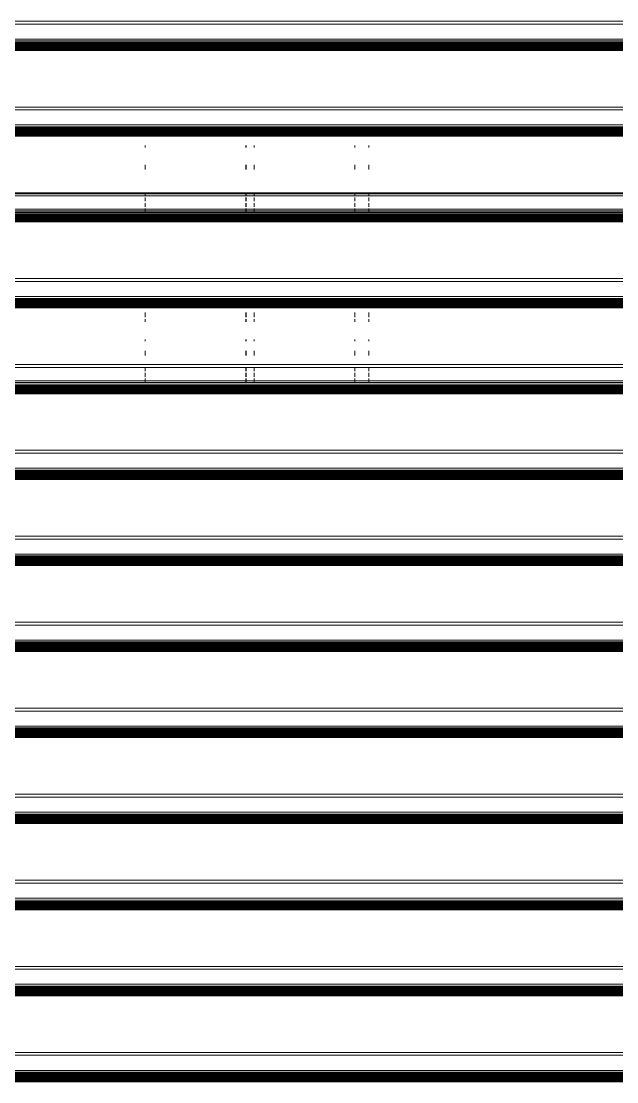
# Model space of a CAD drawing. Header units: inches. Extents: x 5914 to 162157, y -20538 to 282354.
# Drawn here: x 154266.06 to 154279.65, y -15976.12 to -15951.91 of the extents above; entities that cross this region are included whole.
import ezdxf

# ---------------------------------------------------------------- set-up
doc = ezdxf.new("R2010")
doc.units = ezdxf.units.IN
doc.header["$MEASUREMENT"] = 0
doc.layers.add('DOOR-WIN RA', color=3, linetype='Continuous', lineweight=20)
doc.layers.add('HATCH RA', color=8, linetype='Continuous', lineweight=5)

# ---------------------------------------------------------------- blocks, each defined once
blk = doc.blocks.new('TDG')
at = {"layer": 'DOOR-WIN RA'}
for p, q in [((158968.476, -16017.615), (158902.078, -16017.615)), ((158968.472, -16017.681), (158902.078, -16017.681)), ((158968.483, -16018.024), (158902.078, -16018.024)), ((158902.078, -16018.066), (158968.483, -16018.066)), ((158968.481, -16018.091), (158902.078, -16018.091)), ((158968.481, -16018.094), (158902.078, -16018.094)), ((158968.48, -16018.11), (158902.078, -16018.11)), ((158968.48, -16018.127), (158902.078, -16018.127)), ((158968.479, -16018.145), (158902.078, -16018.145)), ((158968.479, -16018.165), (158902.078, -16018.165)), ((158968.479, -16018.184), (158902.078, -16018.184)), ((158968.478, -16018.204), (158902.078, -16018.204)), ((158968.479, -16018.224), (158902.078, -16018.224)), ((158968.479, -16018.244), (158902.078, -16018.244)), ((158968.479, -16018.263), (158902.078, -16018.263)), ((158968.48, -16018.281), (158902.078, -16018.281)), ((158968.476, -16019.574), (158902.078, -16019.574)), ((158968.472, -16019.64), (158902.078, -16019.64)), ((158968.483, -16019.983), (158902.078, -16019.983)), ((158922.225, -16020.025), (158947.338, -16020.025)), ((158947.338, -16020.05), (158922.225, -16020.05)), ((158947.338, -16020.052), (158922.225, -16020.052)), ((158947.338, -16020.068), (158922.225, -16020.068)), ((158947.338, -16020.086), (158922.225, -16020.086)), ((158947.338, -16020.103), (158922.225, -16020.104)), ((158947.338, -16020.106), (158922.225, -16020.106)), ((158947.338, -16020.123), (158922.225, -16020.123)), ((158947.338, -16020.05), (158947.338, -16020.025)), ((158947.338, -16020.025), (158949.638, -16020.025)), ((158947.338, -16020.052), (158947.338, -16020.05)), ((158949.638, -16020.05), (158947.338, -16020.05)), ((158947.338, -16020.068), (158947.338, -16020.052)), ((158949.638, -16020.052), (158947.338, -16020.052)), ((158947.338, -16020.086), (158947.338, -16020.068)), ((158949.638, -16020.068), (158947.338, -16020.068)), ((158947.338, -16020.103), (158947.338, -16020.086)), ((158949.638, -16020.086), (158947.338, -16020.086)), ((158949.638, -16020.104), (158947.338, -16020.103)), ((158947.338, -16020.103), (158947.338, -16020.106)), ((158947.338, -16020.123), (158947.338, -16020.106)), ((158949.638, -16020.106), (158947.338, -16020.106)), ((158949.638, -16020.123), (158947.338, -16020.123)), ((158949.638, -16020.025), (158949.638, -16020.05)), ((158949.638, -16020.025), (158949.647, -16020.025)), ((158949.638, -16020.05), (158949.638, -16020.052)), ((158949.647, -16020.05), (158949.638, -16020.05)), ((158949.638, -16020.052), (158949.638, -16020.068)), ((158949.647, -16020.052), (158949.638, -16020.052)), ((158949.638, -16020.068), (158949.638, -16020.086)), ((158949.647, -16020.068), (158949.638, -16020.068)), ((158949.647, -16020.086), (158949.638, -16020.086)), ((158949.638, -16020.104), (158949.638, -16020.086)), ((158949.638, -16020.104), (158949.638, -16020.106)), ((158949.647, -16020.104), (158949.638, -16020.104)), ((158949.638, -16020.106), (158949.638, -16020.123)), ((158949.647, -16020.106), (158949.638, -16020.106)), ((158949.647, -16020.123), (158949.638, -16020.123)), ((158949.647, -16020.025), (158949.647, -16020.05)), ((158949.647, -16020.025), (158949.825, -16020.025)), ((158949.647, -16020.05), (158949.647, -16020.052)), ((158949.825, -16020.05), (158949.647, -16020.05)), ((158949.647, -16020.052), (158949.647, -16020.068)), ((158949.825, -16020.052), (158949.647, -16020.052)), ((158949.647, -16020.068), (158949.647, -16020.086)), ((158949.825, -16020.068), (158949.647, -16020.068)), ((158949.825, -16020.086), (158949.647, -16020.086)), ((158949.647, -16020.104), (158949.647, -16020.086)), ((158949.647, -16020.104), (158949.647, -16020.106)), ((158949.825, -16020.104), (158949.647, -16020.104)), ((158949.647, -16020.106), (158949.647, -16020.123)), ((158949.825, -16020.106), (158949.647, -16020.106)), ((158949.825, -16020.123), (158949.647, -16020.123)), ((158949.825, -16020.05), (158949.825, -16020.025)), ((158949.825, -16020.025), (158952.125, -16020.025)), ((158949.825, -16020.052), (158949.825, -16020.05)), ((158952.125, -16020.05), (158949.825, -16020.05)), ((158949.825, -16020.068), (158949.825, -16020.052)), ((158952.125, -16020.052), (158949.825, -16020.052)), ((158949.825, -16020.086), (158949.825, -16020.068)), ((158952.125, -16020.068), (158949.825, -16020.068)), ((158952.125, -16020.086), (158949.825, -16020.086)), ((158949.825, -16020.104), (158949.825, -16020.086)), ((158949.825, -16020.106), (158949.825, -16020.104)), ((158952.125, -16020.104), (158949.825, -16020.104)), ((158949.825, -16020.123), (158949.825, -16020.106)), ((158952.125, -16020.106), (158949.825, -16020.106)), ((158952.125, -16020.123), (158949.825, -16020.123)), ((158952.125, -16020.025), (158952.443, -16020.025)), ((158952.125, -16020.025), (158952.125, -16020.05)), ((158952.125, -16020.05), (158952.125, -16020.052)), ((158952.443, -16020.05), (158952.125, -16020.05)), ((158952.125, -16020.052), (158952.125, -16020.068)), ((158952.443, -16020.052), (158952.125, -16020.052)), ((158952.125, -16020.068), (158952.125, -16020.086)), ((158952.443, -16020.068), (158952.125, -16020.068)), ((158952.443, -16020.086), (158952.125, -16020.086)), ((158952.125, -16020.104), (158952.125, -16020.086)), ((158952.125, -16020.104), (158952.125, -16020.106)), ((158952.443, -16020.104), (158952.125, -16020.104)), ((158952.125, -16020.106), (158952.125, -16020.123)), ((158952.443, -16020.106), (158952.125, -16020.106)), ((158952.443, -16020.123), (158952.125, -16020.123)), ((158952.443, -16020.025), (158968.15, -16020.025)), ((158952.443, -16020.05), (158952.443, -16020.025)), ((158952.443, -16020.052), (158952.443, -16020.05)), ((158968.15, -16020.05), (158952.443, -16020.05)), ((158952.443, -16020.068), (158952.443, -16020.052)), ((158968.15, -16020.052), (158952.443, -16020.052)), ((158952.443, -16020.086), (158952.443, -16020.068)), ((158968.15, -16020.068), (158952.443, -16020.068)), ((158968.15, -16020.086), (158952.443, -16020.086)), ((158952.443, -16020.104), (158952.443, -16020.086)), ((158952.443, -16020.106), (158952.443, -16020.104)), ((158968.15, -16020.104), (158952.443, -16020.104)), ((158952.443, -16020.123), (158952.443, -16020.106)), ((158968.15, -16020.106), (158952.443, -16020.106)), ((158968.15, -16020.123), (158952.443, -16020.123)), ((158947.338, -16020.143), (158922.225, -16020.143)), ((158947.338, -16020.163), (158922.225, -16020.164)), ((158947.338, -16020.183), (158922.225, -16020.183)), ((158947.338, -16020.193), (158922.225, -16020.193)), ((158947.338, -16020.202), (158922.225, -16020.202)), ((158947.338, -16020.221), (158922.225, -16020.221)), ((158947.338, -16020.24), (158922.225, -16020.24)), ((158947.338, -16020.163), (158947.338, -16020.143)), ((158949.638, -16020.143), (158947.338, -16020.143)), ((158947.338, -16020.183), (158947.338, -16020.163)), ((158949.638, -16020.163), (158947.338, -16020.163)), ((158947.338, -16020.193), (158947.338, -16020.183)), ((158949.638, -16020.183), (158947.338, -16020.183)), ((158947.338, -16020.202), (158947.338, -16020.193)), ((158949.638, -16020.193), (158947.338, -16020.193)), ((158947.338, -16020.221), (158947.338, -16020.202)), ((158949.638, -16020.202), (158947.338, -16020.202)), ((158947.338, -16020.24), (158947.338, -16020.221)), ((158949.638, -16020.221), (158947.338, -16020.221)), ((158949.638, -16020.24), (158947.338, -16020.24)), ((158949.638, -16020.143), (158949.638, -16020.163)), ((158949.647, -16020.143), (158949.638, -16020.143)), ((158949.638, -16020.163), (158949.638, -16020.183)), ((158949.647, -16020.163), (158949.638, -16020.163)), ((158949.638, -16020.183), (158949.638, -16020.193)), ((158949.647, -16020.183), (158949.638, -16020.183)), ((158949.638, -16020.193), (158949.638, -16020.202)), ((158949.647, -16020.193), (158949.638, -16020.193)), ((158949.638, -16020.202), (158949.638, -16020.221)), ((158949.647, -16020.202), (158949.638, -16020.202)), ((158949.638, -16020.221), (158949.638, -16020.24)), ((158949.647, -16020.221), (158949.638, -16020.221)), ((158949.647, -16020.24), (158949.638, -16020.24)), ((158949.647, -16020.143), (158949.647, -16020.163)), ((158949.825, -16020.143), (158949.647, -16020.143)), ((158949.647, -16020.163), (158949.647, -16020.183)), ((158949.825, -16020.163), (158949.647, -16020.163)), ((158949.647, -16020.183), (158949.647, -16020.193)), ((158949.825, -16020.183), (158949.647, -16020.183)), ((158949.647, -16020.193), (158949.647, -16020.202)), ((158949.825, -16020.193), (158949.647, -16020.193)), ((158949.647, -16020.202), (158949.647, -16020.221)), ((158949.825, -16020.202), (158949.647, -16020.202)), ((158949.647, -16020.221), (158949.647, -16020.24)), ((158949.825, -16020.221), (158949.647, -16020.221)), ((158949.825, -16020.24), (158949.647, -16020.24)), ((158949.825, -16020.163), (158949.825, -16020.143)), ((158952.125, -16020.143), (158949.825, -16020.143)), ((158949.825, -16020.183), (158949.825, -16020.163)), ((158952.125, -16020.163), (158949.825, -16020.163)), ((158949.825, -16020.193), (158949.825, -16020.183)), ((158952.125, -16020.183), (158949.825, -16020.183)), ((158949.825, -16020.202), (158949.825, -16020.193)), ((158952.125, -16020.193), (158949.825, -16020.193)), ((158949.825, -16020.221), (158949.825, -16020.202)), ((158952.125, -16020.202), (158949.825, -16020.202)), ((158949.825, -16020.24), (158949.825, -16020.221)), ((158952.125, -16020.221), (158949.825, -16020.221)), ((158952.125, -16020.24), (158949.825, -16020.24)), ((158952.125, -16020.143), (158952.125, -16020.163)), ((158952.443, -16020.143), (158952.125, -16020.143)), ((158952.125, -16020.163), (158952.125, -16020.183)), ((158952.443, -16020.163), (158952.125, -16020.163)), ((158952.125, -16020.183), (158952.125, -16020.193)), ((158952.443, -16020.183), (158952.125, -16020.183)), ((158952.125, -16020.193), (158952.125, -16020.202)), ((158952.443, -16020.193), (158952.125, -16020.193)), ((158952.125, -16020.202), (158952.125, -16020.221)), ((158952.443, -16020.202), (158952.125, -16020.202)), ((158952.125, -16020.221), (158952.125, -16020.24)), ((158952.443, -16020.221), (158952.125, -16020.221)), ((158952.443, -16020.24), (158952.125, -16020.24)), ((158952.443, -16020.163), (158952.443, -16020.143)), ((158968.15, -16020.143), (158952.443, -16020.143)), ((158952.443, -16020.183), (158952.443, -16020.163)), ((158968.15, -16020.163), (158952.443, -16020.163)), ((158952.443, -16020.193), (158952.443, -16020.183)), ((158968.15, -16020.183), (158952.443, -16020.183)), ((158952.443, -16020.202), (158952.443, -16020.193)), ((158968.15, -16020.193), (158952.443, -16020.193)), ((158952.443, -16020.221), (158952.443, -16020.202)), ((158968.15, -16020.202), (158952.443, -16020.202)), ((158952.443, -16020.24), (158952.443, -16020.221)), ((158968.15, -16020.221), (158952.443, -16020.221)), ((158968.15, -16020.24), (158952.443, -16020.24)), ((158947.338, -16020.499), (158947.338, -16020.453)), ((158949.638, -16020.453), (158949.638, -16020.499)), ((158949.647, -16020.453), (158949.647, -16020.499)), ((158949.825, -16020.499), (158949.825, -16020.453)), ((158952.125, -16020.453), (158952.125, -16020.499)), ((158952.443, -16020.499), (158952.443, -16020.453)), ((158947.338, -16021.002), (158947.338, -16020.891)), ((158949.638, -16020.891), (158949.638, -16021.002)), ((158949.647, -16020.891), (158949.647, -16021.002)), ((158949.825, -16021.002), (158949.825, -16020.891)), ((158952.125, -16020.891), (158952.125, -16021.002)), ((158952.443, -16021.002), (158952.443, -16020.891)), ((158947.338, -16021.533), (158922.225, -16021.533)), ((158947.338, -16021.554), (158922.225, -16021.554)), ((158947.338, -16021.554), (158947.338, -16021.533)), ((158949.638, -16021.533), (158947.338, -16021.533)), ((158947.338, -16021.598), (158947.338, -16021.554)), ((158949.638, -16021.554), (158947.338, -16021.554)), ((158949.638, -16021.533), (158949.638, -16021.554)), ((158949.647, -16021.533), (158949.638, -16021.533)), ((158949.638, -16021.554), (158949.638, -16021.598)), ((158949.647, -16021.554), (158949.638, -16021.554)), ((158949.647, -16021.533), (158949.647, -16021.554)), ((158949.825, -16021.533), (158949.647, -16021.533)), ((158949.647, -16021.554), (158949.647, -16021.598)), ((158949.825, -16021.554), (158949.647, -16021.554)), ((158949.825, -16021.554), (158949.825, -16021.533)), ((158952.125, -16021.533), (158949.825, -16021.533)), ((158949.825, -16021.598), (158949.825, -16021.554)), ((158952.125, -16021.554), (158949.825, -16021.554)), ((158952.125, -16021.533), (158952.125, -16021.554)), ((158952.443, -16021.533), (158952.125, -16021.533)), ((158952.125, -16021.554), (158952.125, -16021.598)), ((158952.443, -16021.554), (158952.125, -16021.554)), ((158952.443, -16021.554), (158952.443, -16021.533)), ((158968.15, -16021.533), (158952.443, -16021.533)), ((158952.443, -16021.598), (158952.443, -16021.554)), ((158968.15, -16021.554), (158952.443, -16021.554)), ((158947.338, -16021.598), (158922.225, -16021.598)), ((158949.638, -16021.598), (158947.338, -16021.598)), ((158947.338, -16021.726), (158947.338, -16021.638)), ((158947.338, -16021.853), (158947.338, -16021.771)), ((158949.647, -16021.598), (158949.638, -16021.598)), ((158949.638, -16021.638), (158949.638, -16021.726)), ((158949.638, -16021.771), (158949.638, -16021.853)), ((158949.825, -16021.598), (158949.647, -16021.598)), ((158949.647, -16021.638), (158949.647, -16021.726)), ((158949.647, -16021.771), (158949.647, -16021.853)), ((158952.125, -16021.598), (158949.825, -16021.598)), ((158949.825, -16021.726), (158949.825, -16021.638)), ((158949.825, -16021.853), (158949.825, -16021.771)), ((158952.443, -16021.598), (158952.125, -16021.598)), ((158952.125, -16021.638), (158952.125, -16021.726)), ((158952.125, -16021.771), (158952.125, -16021.853)), ((158968.15, -16021.598), (158952.443, -16021.598)), ((158952.443, -16021.726), (158952.443, -16021.638)), ((158952.443, -16021.853), (158952.443, -16021.771)), ((158968.481, -16022.008), (158902.078, -16022.008)), ((158968.481, -16022.011), (158902.078, -16022.011)), ((158968.48, -16022.027), (158902.078, -16022.027)), ((158968.48, -16022.044), (158902.078, -16022.044)), ((158968.479, -16022.063), (158902.078, -16022.063)), ((158947.338, -16021.905), (158922.225, -16021.905)), ((158947.338, -16021.942), (158922.225, -16021.942)), ((158947.338, -16021.948), (158922.225, -16021.948)), ((158922.225, -16021.983), (158947.338, -16021.983)), ((158947.338, -16021.905), (158947.338, -16021.887)), ((158947.338, -16021.942), (158947.338, -16021.905)), ((158949.638, -16021.905), (158947.338, -16021.905)), ((158947.338, -16021.948), (158947.338, -16021.942)), ((158949.638, -16021.942), (158947.338, -16021.942)), ((158947.338, -16021.983), (158947.338, -16021.948)), ((158949.638, -16021.948), (158947.338, -16021.948)), ((158947.338, -16021.983), (158949.638, -16021.983)), ((158949.638, -16021.887), (158949.638, -16021.905)), ((158949.638, -16021.905), (158949.638, -16021.942)), ((158949.647, -16021.905), (158949.638, -16021.905)), ((158949.638, -16021.942), (158949.638, -16021.948)), ((158949.647, -16021.942), (158949.638, -16021.942)), ((158949.638, -16021.948), (158949.638, -16021.983)), ((158949.647, -16021.948), (158949.638, -16021.948)), ((158949.638, -16021.983), (158949.647, -16021.983)), ((158949.647, -16021.887), (158949.647, -16021.905)), ((158949.647, -16021.905), (158949.647, -16021.942)), ((158949.825, -16021.905), (158949.647, -16021.905)), ((158949.647, -16021.942), (158949.647, -16021.948)), ((158949.825, -16021.942), (158949.647, -16021.942)), ((158949.647, -16021.948), (158949.647, -16021.983)), ((158949.825, -16021.948), (158949.647, -16021.948)), ((158949.647, -16021.983), (158949.825, -16021.983)), ((158949.825, -16021.905), (158949.825, -16021.887)), ((158949.825, -16021.942), (158949.825, -16021.905)), ((158952.125, -16021.905), (158949.825, -16021.905)), ((158949.825, -16021.948), (158949.825, -16021.942)), ((158952.125, -16021.942), (158949.825, -16021.942)), ((158949.825, -16021.983), (158949.825, -16021.948)), ((158952.125, -16021.948), (158949.825, -16021.948)), ((158949.825, -16021.983), (158952.125, -16021.983)), ((158952.125, -16021.887), (158952.125, -16021.905)), ((158952.125, -16021.905), (158952.125, -16021.942)), ((158952.443, -16021.905), (158952.125, -16021.905)), ((158952.125, -16021.942), (158952.125, -16021.948)), ((158952.443, -16021.942), (158952.125, -16021.942)), ((158952.125, -16021.948), (158952.125, -16021.983)), ((158952.443, -16021.948), (158952.125, -16021.948)), ((158952.125, -16021.983), (158952.443, -16021.983)), ((158952.443, -16021.905), (158952.443, -16021.887)), ((158952.443, -16021.942), (158952.443, -16021.905)), ((158968.15, -16021.905), (158952.443, -16021.905)), ((158952.443, -16021.948), (158952.443, -16021.942)), ((158968.15, -16021.942), (158952.443, -16021.942)), ((158952.443, -16021.983), (158952.443, -16021.948)), ((158968.15, -16021.948), (158952.443, -16021.948)), ((158952.443, -16021.983), (158968.15, -16021.983)), ((158968.479, -16022.082), (158902.078, -16022.082)), ((158968.479, -16022.102), (158902.078, -16022.102)), ((158968.478, -16022.122), (158902.078, -16022.122)), ((158968.479, -16022.141), (158902.078, -16022.141)), ((158968.479, -16022.161), (158902.078, -16022.161)), ((158968.479, -16022.18), (158902.078, -16022.18)), ((158968.48, -16022.198), (158902.078, -16022.198)), ((158968.476, -16023.491), (158902.078, -16023.491)), ((158968.472, -16023.557), (158902.078, -16023.557)), ((158968.483, -16023.9), (158902.078, -16023.9)), ((158922.225, -16023.942), (158947.338, -16023.942)), ((158947.338, -16023.967), (158922.225, -16023.967)), ((158947.338, -16023.97), (158922.225, -16023.97)), ((158947.338, -16023.986), (158922.225, -16023.986)), ((158947.338, -16024.003), (158922.225, -16024.003)), ((158947.338, -16023.967), (158947.338, -16023.942)), ((158947.338, -16023.942), (158949.638, -16023.942)), ((158947.338, -16023.97), (158947.338, -16023.967)), ((158949.638, -16023.967), (158947.338, -16023.967)), ((158947.338, -16023.986), (158947.338, -16023.97)), ((158949.638, -16023.97), (158947.338, -16023.97)), ((158949.638, -16023.986), (158947.338, -16023.986)), ((158949.638, -16024.003), (158947.338, -16024.003)), ((158947.338, -16024.022), (158947.338, -16024.003)), ((158949.638, -16023.942), (158949.638, -16023.967)), ((158949.638, -16023.942), (158949.647, -16023.942)), ((158949.638, -16023.967), (158949.638, -16023.97)), ((158949.647, -16023.967), (158949.638, -16023.967)), ((158949.638, -16023.97), (158949.638, -16023.986)), ((158949.647, -16023.97), (158949.638, -16023.97)), ((158949.647, -16023.986), (158949.638, -16023.986)), ((158949.647, -16024.003), (158949.638, -16024.003)), ((158949.638, -16024.003), (158949.638, -16024.022)), ((158949.647, -16023.942), (158949.647, -16023.967)), ((158949.647, -16023.942), (158949.825, -16023.942)), ((158949.647, -16023.967), (158949.647, -16023.97)), ((158949.825, -16023.967), (158949.647, -16023.967)), ((158949.647, -16023.97), (158949.647, -16023.986)), ((158949.825, -16023.97), (158949.647, -16023.97)), ((158949.825, -16023.986), (158949.647, -16023.986)), ((158949.647, -16024.003), (158949.647, -16024.02)), ((158949.825, -16024.003), (158949.647, -16024.003)), ((158949.825, -16023.967), (158949.825, -16023.942)), ((158949.825, -16023.942), (158952.125, -16023.942)), ((158949.825, -16023.97), (158949.825, -16023.967)), ((158952.125, -16023.967), (158949.825, -16023.967)), ((158949.825, -16023.986), (158949.825, -16023.97)), ((158952.125, -16023.97), (158949.825, -16023.97)), ((158952.125, -16023.986), (158949.825, -16023.986)), ((158952.125, -16024.003), (158949.825, -16024.003)), ((158949.825, -16024.022), (158949.825, -16024.003)), ((158952.125, -16023.942), (158952.125, -16023.967)), ((158952.125, -16023.942), (158952.443, -16023.942)), ((158952.125, -16023.967), (158952.125, -16023.97)), ((158952.443, -16023.967), (158952.125, -16023.967)), ((158952.125, -16023.97), (158952.125, -16023.986)), ((158952.443, -16023.97), (158952.125, -16023.97)), ((158952.443, -16023.986), (158952.125, -16023.986)), ((158952.443, -16024.003), (158952.125, -16024.003)), ((158952.125, -16024.003), (158952.125, -16024.022)), ((158952.443, -16023.967), (158952.443, -16023.942)), ((158952.443, -16023.942), (158968.15, -16023.942)), ((158952.443, -16023.97), (158952.443, -16023.967)), ((158968.15, -16023.967), (158952.443, -16023.967)), ((158952.443, -16023.986), (158952.443, -16023.97)), ((158968.15, -16023.97), (158952.443, -16023.97)), ((158968.15, -16023.986), (158952.443, -16023.986)), ((158968.15, -16024.003), (158952.443, -16024.003)), ((158952.443, -16024.022), (158952.443, -16024.003)), ((158947.338, -16024.022), (158922.225, -16024.022)), ((158947.338, -16024.023), (158922.225, -16024.023)), ((158947.338, -16024.041), (158922.225, -16024.041)), ((158947.338, -16024.052), (158922.225, -16024.052)), ((158947.338, -16024.06), (158922.225, -16024.06)), ((158947.338, -16024.081), (158922.225, -16024.081)), ((158947.338, -16024.1), (158922.225, -16024.1)), ((158947.338, -16024.11), (158922.225, -16024.11)), ((158947.338, -16024.12), (158922.225, -16024.12)), ((158947.338, -16024.139), (158922.225, -16024.139)), ((158947.338, -16024.157), (158922.225, -16024.157)), ((158947.338, -16024.023), (158947.338, -16024.022)), ((158949.638, -16024.022), (158947.338, -16024.022)), ((158947.338, -16024.041), (158947.338, -16024.023)), ((158949.638, -16024.023), (158947.338, -16024.023)), ((158947.338, -16024.052), (158947.338, -16024.041)), ((158949.638, -16024.041), (158947.338, -16024.041)), ((158947.338, -16024.06), (158947.338, -16024.052)), ((158949.638, -16024.052), (158947.338, -16024.052)), ((158947.338, -16024.081), (158947.338, -16024.06)), ((158949.638, -16024.06), (158947.338, -16024.06)), ((158947.338, -16024.1), (158947.338, -16024.081)), ((158949.638, -16024.081), (158947.338, -16024.081)), ((158947.338, -16024.11), (158947.338, -16024.1)), ((158949.638, -16024.1), (158947.338, -16024.1)), ((158947.338, -16024.12), (158947.338, -16024.11)), ((158949.638, -16024.11), (158947.338, -16024.11)), ((158949.638, -16024.12), (158947.338, -16024.12)), ((158947.338, -16024.157), (158947.338, -16024.139)), ((158949.638, -16024.139), (158947.338, -16024.139)), ((158949.638, -16024.157), (158947.338, -16024.157)), ((158949.647, -16024.02), (158949.638, -16024.022)), ((158949.638, -16024.022), (158949.638, -16024.023)), ((158949.638, -16024.023), (158949.638, -16024.041)), ((158949.647, -16024.023), (158949.638, -16024.023)), ((158949.638, -16024.041), (158949.638, -16024.052)), ((158949.647, -16024.041), (158949.638, -16024.041)), ((158949.638, -16024.052), (158949.638, -16024.06)), ((158949.647, -16024.052), (158949.638, -16024.052)), ((158949.638, -16024.06), (158949.638, -16024.081)), ((158949.647, -16024.06), (158949.638, -16024.06)), ((158949.638, -16024.081), (158949.638, -16024.1)), ((158949.647, -16024.081), (158949.638, -16024.081)), ((158949.638, -16024.1), (158949.638, -16024.11)), ((158949.647, -16024.1), (158949.638, -16024.1)), ((158949.638, -16024.11), (158949.638, -16024.12)), ((158949.647, -16024.11), (158949.638, -16024.11)), ((158949.647, -16024.12), (158949.638, -16024.12)), ((158949.638, -16024.139), (158949.638, -16024.157)), ((158949.647, -16024.139), (158949.638, -16024.139)), ((158949.647, -16024.157), (158949.638, -16024.157)), ((158949.825, -16024.022), (158949.647, -16024.02)), ((158949.647, -16024.02), (158949.647, -16024.023)), ((158949.647, -16024.023), (158949.647, -16024.041)), ((158949.825, -16024.023), (158949.647, -16024.023)), ((158949.647, -16024.041), (158949.647, -16024.052)), ((158949.825, -16024.041), (158949.647, -16024.041)), ((158949.647, -16024.052), (158949.647, -16024.06)), ((158949.825, -16024.052), (158949.647, -16024.052)), ((158949.647, -16024.06), (158949.647, -16024.081)), ((158949.825, -16024.06), (158949.647, -16024.06)), ((158949.647, -16024.081), (158949.647, -16024.1)), ((158949.825, -16024.081), (158949.647, -16024.081)), ((158949.647, -16024.1), (158949.647, -16024.11)), ((158949.825, -16024.1), (158949.647, -16024.1)), ((158949.647, -16024.11), (158949.647, -16024.12)), ((158949.825, -16024.11), (158949.647, -16024.11)), ((158949.825, -16024.12), (158949.647, -16024.12)), ((158949.647, -16024.139), (158949.647, -16024.157)), ((158949.825, -16024.139), (158949.647, -16024.139)), ((158949.825, -16024.157), (158949.647, -16024.157)), ((158949.825, -16024.023), (158949.825, -16024.022)), ((158952.125, -16024.022), (158949.825, -16024.022)), ((158949.825, -16024.041), (158949.825, -16024.023)), ((158952.125, -16024.023), (158949.825, -16024.023)), ((158949.825, -16024.052), (158949.825, -16024.041)), ((158952.125, -16024.041), (158949.825, -16024.041)), ((158949.825, -16024.06), (158949.825, -16024.052)), ((158952.125, -16024.052), (158949.825, -16024.052)), ((158949.825, -16024.081), (158949.825, -16024.06)), ((158952.125, -16024.06), (158949.825, -16024.06)), ((158949.825, -16024.1), (158949.825, -16024.081)), ((158952.125, -16024.081), (158949.825, -16024.081)), ((158949.825, -16024.11), (158949.825, -16024.1)), ((158952.125, -16024.1), (158949.825, -16024.1)), ((158949.825, -16024.12), (158949.825, -16024.11)), ((158952.125, -16024.11), (158949.825, -16024.11)), ((158952.125, -16024.12), (158949.825, -16024.12)), ((158949.825, -16024.157), (158949.825, -16024.139)), ((158952.125, -16024.139), (158949.825, -16024.139)), ((158952.125, -16024.157), (158949.825, -16024.157)), ((158952.125, -16024.022), (158952.125, -16024.023)), ((158952.443, -16024.022), (158952.125, -16024.022)), ((158952.125, -16024.023), (158952.125, -16024.041)), ((158952.443, -16024.023), (158952.125, -16024.023)), ((158952.125, -16024.041), (158952.125, -16024.052)), ((158952.443, -16024.041), (158952.125, -16024.041)), ((158952.125, -16024.052), (158952.125, -16024.06)), ((158952.443, -16024.052), (158952.125, -16024.052)), ((158952.125, -16024.06), (158952.125, -16024.081)), ((158952.443, -16024.06), (158952.125, -16024.06)), ((158952.125, -16024.081), (158952.125, -16024.1)), ((158952.443, -16024.081), (158952.125, -16024.081)), ((158952.125, -16024.1), (158952.125, -16024.11)), ((158952.443, -16024.1), (158952.125, -16024.1)), ((158952.125, -16024.11), (158952.125, -16024.12)), ((158952.443, -16024.11), (158952.125, -16024.11)), ((158952.443, -16024.12), (158952.125, -16024.12)), ((158952.125, -16024.139), (158952.125, -16024.157)), ((158952.443, -16024.139), (158952.125, -16024.139)), ((158952.443, -16024.157), (158952.125, -16024.157)), ((158952.443, -16024.023), (158952.443, -16024.022)), ((158968.15, -16024.022), (158952.443, -16024.022)), ((158952.443, -16024.041), (158952.443, -16024.023)), ((158968.15, -16024.023), (158952.443, -16024.023)), ((158952.443, -16024.052), (158952.443, -16024.041)), ((158968.15, -16024.041), (158952.443, -16024.041)), ((158952.443, -16024.06), (158952.443, -16024.052)), ((158968.15, -16024.052), (158952.443, -16024.052)), ((158952.443, -16024.081), (158952.443, -16024.06)), ((158968.15, -16024.06), (158952.443, -16024.06)), ((158952.443, -16024.1), (158952.443, -16024.081)), ((158968.15, -16024.081), (158952.443, -16024.081)), ((158952.443, -16024.11), (158952.443, -16024.1)), ((158968.15, -16024.1), (158952.443, -16024.1)), ((158952.443, -16024.12), (158952.443, -16024.11)), ((158968.15, -16024.11), (158952.443, -16024.11)), ((158968.15, -16024.12), (158952.443, -16024.12)), ((158952.443, -16024.157), (158952.443, -16024.139)), ((158968.15, -16024.139), (158952.443, -16024.139)), ((158968.15, -16024.157), (158952.443, -16024.157)), ((158947.338, -16024.37), (158947.338, -16024.263)), ((158947.338, -16024.479), (158947.338, -16024.414)), ((158949.638, -16024.263), (158949.638, -16024.37)), ((158949.638, -16024.414), (158949.638, -16024.479)), ((158949.647, -16024.263), (158949.647, -16024.37)), ((158949.647, -16024.414), (158949.647, -16024.479)), ((158949.825, -16024.37), (158949.825, -16024.263)), ((158949.825, -16024.479), (158949.825, -16024.414)), ((158952.125, -16024.263), (158952.125, -16024.37)), ((158952.125, -16024.414), (158952.125, -16024.479)), ((158952.443, -16024.37), (158952.443, -16024.263)), ((158952.443, -16024.479), (158952.443, -16024.414)), ((158947.338, -16024.919), (158947.338, -16024.883)), ((158949.638, -16024.883), (158949.638, -16024.919)), ((158949.647, -16024.883), (158949.647, -16024.919)), ((158949.825, -16024.919), (158949.825, -16024.883)), ((158952.125, -16024.883), (158952.125, -16024.919)), ((158952.443, -16024.919), (158952.443, -16024.883)), ((158947.338, -16025.243), (158947.338, -16025.136)), ((158949.638, -16025.136), (158949.638, -16025.243)), ((158949.647, -16025.136), (158949.647, -16025.243)), ((158949.825, -16025.243), (158949.825, -16025.136)), ((158952.125, -16025.136), (158952.125, -16025.243)), ((158952.443, -16025.243), (158952.443, -16025.136)), ((158968.476, -16025.45), (158902.078, -16025.45)), ((158947.338, -16025.516), (158922.225, -16025.516)), ((158947.338, -16025.599), (158947.338, -16025.516)), ((158949.638, -16025.516), (158947.338, -16025.516)), ((158947.338, -16025.731), (158947.338, -16025.644)), ((158949.638, -16025.516), (158949.638, -16025.599)), ((158949.647, -16025.516), (158949.638, -16025.516)), ((158949.638, -16025.644), (158949.638, -16025.731)), ((158949.647, -16025.516), (158949.647, -16025.599)), ((158949.825, -16025.516), (158949.647, -16025.516)), ((158949.647, -16025.644), (158949.647, -16025.731)), ((158949.825, -16025.599), (158949.825, -16025.516)), ((158952.125, -16025.516), (158949.825, -16025.516)), ((158949.825, -16025.731), (158949.825, -16025.644)), ((158952.125, -16025.516), (158952.125, -16025.599)), ((158952.443, -16025.516), (158952.125, -16025.516)), ((158952.125, -16025.644), (158952.125, -16025.731)), ((158952.443, -16025.599), (158952.443, -16025.516)), ((158968.15, -16025.516), (158952.443, -16025.516)), ((158952.443, -16025.731), (158952.443, -16025.644)), ((158902.078, -16025.901), (158968.483, -16025.901)), ((158968.481, -16025.926), (158902.078, -16025.926)), ((158968.481, -16025.928), (158902.078, -16025.928)), ((158968.48, -16025.944), (158902.078, -16025.944)), ((158947.338, -16025.823), (158922.225, -16025.823)), ((158947.338, -16025.859), (158922.225, -16025.859)), ((158947.338, -16025.823), (158947.338, -16025.77)), ((158947.338, -16025.859), (158947.338, -16025.823)), ((158949.638, -16025.823), (158947.338, -16025.823)), ((158949.638, -16025.859), (158947.338, -16025.859)), ((158949.638, -16025.77), (158949.638, -16025.823)), ((158949.638, -16025.823), (158949.638, -16025.859)), ((158949.647, -16025.823), (158949.638, -16025.823)), ((158949.647, -16025.859), (158949.638, -16025.859)), ((158949.647, -16025.77), (158949.647, -16025.823)), ((158949.647, -16025.823), (158949.647, -16025.859)), ((158949.825, -16025.823), (158949.647, -16025.823)), ((158949.825, -16025.859), (158949.647, -16025.859)), ((158949.825, -16025.823), (158949.825, -16025.77)), ((158949.825, -16025.859), (158949.825, -16025.823)), ((158952.125, -16025.823), (158949.825, -16025.823)), ((158952.125, -16025.859), (158949.825, -16025.859)), ((158952.125, -16025.77), (158952.125, -16025.823)), ((158952.125, -16025.823), (158952.125, -16025.859)), ((158952.443, -16025.823), (158952.125, -16025.823)), ((158952.443, -16025.859), (158952.125, -16025.859)), ((158952.443, -16025.823), (158952.443, -16025.77)), ((158952.443, -16025.859), (158952.443, -16025.823)), ((158968.15, -16025.823), (158952.443, -16025.823)), ((158968.15, -16025.859), (158952.443, -16025.859)), ((158968.48, -16025.962), (158902.078, -16025.962)), ((158968.479, -16025.98), (158902.078, -16025.98)), ((158968.479, -16025.999), (158902.078, -16025.999)), ((158968.479, -16026.019), (158902.078, -16026.019)), ((158968.478, -16026.039), (158902.078, -16026.039)), ((158968.479, -16026.059), (158902.078, -16026.059)), ((158968.479, -16026.078), (158902.078, -16026.078)), ((158968.479, -16026.097), (158902.078, -16026.097)), ((158968.48, -16026.116), (158902.078, -16026.116)), ((158968.476, -16027.409), (158902.078, -16027.409)), ((158968.472, -16027.474), (158902.078, -16027.474)), ((158968.483, -16027.818), (158902.078, -16027.818)), ((158902.078, -16027.86), (158968.483, -16027.86)), ((158968.481, -16027.884), (158902.078, -16027.884)), ((158968.481, -16027.887), (158902.078, -16027.887)), ((158968.48, -16027.903), (158902.078, -16027.903)), ((158968.48, -16027.921), (158902.078, -16027.921)), ((158968.479, -16027.939), (158902.078, -16027.939)), ((158968.479, -16027.958), (158902.078, -16027.958)), ((158968.479, -16027.978), (158902.078, -16027.978)), ((158968.478, -16027.998), (158902.078, -16027.998)), ((158968.479, -16028.018), (158902.078, -16028.018)), ((158968.479, -16028.037), (158902.078, -16028.037)), ((158968.479, -16028.056), (158902.078, -16028.056)), ((158968.48, -16028.074), (158902.078, -16028.074)), ((158968.476, -16029.368), (158902.078, -16029.368)), ((158968.472, -16029.433), (158902.078, -16029.433)), ((158968.483, -16029.776), (158902.078, -16029.776)), ((158922.225, -16029.818), (158947.338, -16029.818)), ((158947.338, -16029.823), (158947.338, -16029.818)), ((158947.338, -16029.818), (158949.638, -16029.818)), ((158949.638, -16029.818), (158949.638, -16029.823)), ((158949.638, -16029.818), (158949.647, -16029.818)), ((158949.647, -16029.818), (158949.647, -16029.823)), ((158949.647, -16029.818), (158949.825, -16029.818)), ((158949.825, -16029.823), (158949.825, -16029.818)), ((158949.825, -16029.818), (158952.125, -16029.818)), ((158952.125, -16029.818), (158952.125, -16029.823)), ((158952.125, -16029.818), (158952.443, -16029.818)), ((158952.443, -16029.823), (158952.443, -16029.818)), ((158952.443, -16029.818), (158968.15, -16029.818)), ((158968.481, -16029.848), (158902.078, -16029.848)), ((158968.481, -16029.851), (158902.078, -16029.851)), ((158968.48, -16029.867), (158902.078, -16029.867)), ((158968.48, -16029.884), (158902.078, -16029.884)), ((158968.479, -16029.903), (158902.078, -16029.903)), ((158968.479, -16029.922), (158902.078, -16029.922)), ((158968.479, -16029.941), (158902.078, -16029.941)), ((158968.478, -16029.961), (158902.078, -16029.961)), ((158968.479, -16029.981), (158902.078, -16029.981)), ((158968.479, -16030.001), (158902.078, -16030.001)), ((158968.479, -16030.02), (158902.078, -16030.02)), ((158968.48, -16030.038), (158902.078, -16030.038)), ((158947.338, -16029.823), (158922.225, -16029.823)), ((158949.638, -16029.823), (158947.338, -16029.823)), ((158949.647, -16029.823), (158949.638, -16029.823)), ((158949.825, -16029.823), (158949.647, -16029.823)), ((158952.125, -16029.823), (158949.825, -16029.823)), ((158952.443, -16029.823), (158952.125, -16029.823)), ((158968.15, -16029.823), (158952.443, -16029.823)), ((158968.476, -16031.331), (158902.078, -16031.331)), ((158968.472, -16031.397), (158902.078, -16031.397)), ((158968.483, -16031.74), (158902.078, -16031.74)), ((158968.481, -16031.812), (158902.078, -16031.812)), ((158968.481, -16031.814), (158902.078, -16031.814)), ((158968.48, -16031.831), (158902.078, -16031.831)), ((158968.48, -16031.848), (158902.078, -16031.848)), ((158968.479, -16031.866), (158902.078, -16031.866)), ((158968.479, -16031.885), (158902.078, -16031.885)), ((158968.479, -16031.905), (158902.078, -16031.905)), ((158968.478, -16031.925), (158902.078, -16031.925)), ((158968.479, -16031.945), (158902.078, -16031.945)), ((158968.479, -16031.964), (158902.078, -16031.964)), ((158968.479, -16031.983), (158902.078, -16031.983)), ((158922.225, -16031.782), (158947.338, -16031.782)), ((158947.338, -16031.787), (158922.225, -16031.787)), ((158947.338, -16031.787), (158947.338, -16031.782)), ((158947.338, -16031.782), (158949.638, -16031.782)), ((158949.638, -16031.787), (158947.338, -16031.787)), ((158949.638, -16031.782), (158949.638, -16031.787)), ((158949.638, -16031.782), (158949.647, -16031.782)), ((158949.647, -16031.787), (158949.638, -16031.787)), ((158949.647, -16031.782), (158949.647, -16031.787)), ((158949.647, -16031.782), (158949.825, -16031.782)), ((158949.825, -16031.787), (158949.647, -16031.787)), ((158949.825, -16031.787), (158949.825, -16031.782)), ((158949.825, -16031.782), (158952.125, -16031.782)), ((158952.125, -16031.787), (158949.825, -16031.787)), ((158952.125, -16031.782), (158952.125, -16031.787)), ((158952.125, -16031.782), (158952.443, -16031.782)), ((158952.443, -16031.787), (158952.125, -16031.787)), ((158952.443, -16031.787), (158952.443, -16031.782)), ((158952.443, -16031.782), (158968.15, -16031.782)), ((158968.15, -16031.787), (158952.443, -16031.787)), ((158968.48, -16032.002), (158902.078, -16032.002)), ((158968.476, -16033.295), (158902.078, -16033.295)), ((158968.472, -16033.36), (158902.078, -16033.36)), ((158968.483, -16033.704), (158902.078, -16033.704)), ((158968.481, -16033.776), (158902.078, -16033.776)), ((158968.481, -16033.778), (158902.078, -16033.778)), ((158968.48, -16033.794), (158902.078, -16033.794)), ((158968.48, -16033.812), (158902.078, -16033.812)), ((158968.479, -16033.83), (158902.078, -16033.83)), ((158968.479, -16033.849), (158902.078, -16033.849)), ((158968.479, -16033.869), (158902.078, -16033.869)), ((158968.478, -16033.889), (158902.078, -16033.889)), ((158968.479, -16033.909), (158902.078, -16033.909)), ((158968.479, -16033.928), (158902.078, -16033.928)), ((158922.225, -16033.746), (158947.338, -16033.746)), ((158947.338, -16033.751), (158922.225, -16033.751)), ((158947.338, -16033.751), (158947.338, -16033.746)), ((158947.338, -16033.746), (158949.638, -16033.746)), ((158949.638, -16033.751), (158947.338, -16033.751)), ((158949.638, -16033.746), (158949.638, -16033.751)), ((158949.638, -16033.746), (158949.647, -16033.746)), ((158949.647, -16033.751), (158949.638, -16033.751)), ((158949.647, -16033.746), (158949.647, -16033.751)), ((158949.647, -16033.746), (158949.825, -16033.746)), ((158949.825, -16033.751), (158949.647, -16033.751)), ((158949.825, -16033.751), (158949.825, -16033.746)), ((158949.825, -16033.746), (158952.125, -16033.746)), ((158952.125, -16033.751), (158949.825, -16033.751)), ((158952.125, -16033.746), (158952.125, -16033.751)), ((158952.125, -16033.746), (158952.443, -16033.746)), ((158952.443, -16033.751), (158952.125, -16033.751)), ((158952.443, -16033.751), (158952.443, -16033.746)), ((158952.443, -16033.746), (158968.15, -16033.746)), ((158968.15, -16033.751), (158952.443, -16033.751)), ((158968.479, -16033.947), (158902.078, -16033.947)), ((158968.48, -16033.965), (158902.078, -16033.965)), ((158968.476, -16035.259), (158902.078, -16035.259)), ((158968.472, -16035.324), (158902.078, -16035.324)), ((158968.483, -16035.668), (158902.078, -16035.668)), ((158968.481, -16035.739), (158902.078, -16035.739)), ((158968.481, -16035.742), (158902.078, -16035.742)), ((158968.48, -16035.758), (158902.078, -16035.758)), ((158968.48, -16035.775), (158902.078, -16035.775)), ((158968.479, -16035.794), (158902.078, -16035.794)), ((158968.479, -16035.813), (158902.078, -16035.813)), ((158968.479, -16035.833), (158902.078, -16035.833)), ((158968.478, -16035.852), (158902.078, -16035.852)), ((158968.479, -16035.872), (158902.078, -16035.872)), ((158922.225, -16035.709), (158947.338, -16035.709)), ((158947.338, -16035.714), (158922.225, -16035.714)), ((158947.338, -16035.714), (158947.338, -16035.709)), ((158947.338, -16035.709), (158949.638, -16035.709)), ((158949.638, -16035.714), (158947.338, -16035.714)), ((158949.638, -16035.709), (158949.638, -16035.714)), ((158949.638, -16035.709), (158949.647, -16035.709)), ((158949.647, -16035.714), (158949.638, -16035.714)), ((158949.647, -16035.709), (158949.647, -16035.714)), ((158949.647, -16035.709), (158949.825, -16035.709)), ((158949.825, -16035.714), (158949.647, -16035.714)), ((158949.825, -16035.714), (158949.825, -16035.709)), ((158949.825, -16035.709), (158952.125, -16035.709)), ((158952.125, -16035.714), (158949.825, -16035.714)), ((158952.125, -16035.709), (158952.125, -16035.714)), ((158952.125, -16035.709), (158952.443, -16035.709)), ((158952.443, -16035.714), (158952.125, -16035.714)), ((158952.443, -16035.714), (158952.443, -16035.709)), ((158952.443, -16035.709), (158968.15, -16035.709)), ((158968.15, -16035.714), (158952.443, -16035.714)), ((158968.479, -16035.892), (158902.078, -16035.892)), ((158968.479, -16035.911), (158902.078, -16035.911)), ((158968.48, -16035.929), (158902.078, -16035.929)), ((158968.476, -16037.222), (158902.078, -16037.222)), ((158968.472, -16037.288), (158902.078, -16037.288)), ((158968.483, -16037.631), (158902.078, -16037.631)), ((158968.481, -16037.703), (158902.078, -16037.703)), ((158968.481, -16037.706), (158902.078, -16037.706)), ((158968.48, -16037.722), (158902.078, -16037.722)), ((158968.48, -16037.739), (158902.078, -16037.739)), ((158968.479, -16037.757), (158902.078, -16037.757)), ((158968.479, -16037.777), (158902.078, -16037.777)), ((158968.479, -16037.796), (158902.078, -16037.796)), ((158922.225, -16037.673), (158947.338, -16037.673)), ((158947.338, -16037.678), (158922.225, -16037.678)), ((158947.338, -16037.678), (158947.338, -16037.673)), ((158947.338, -16037.673), (158949.638, -16037.673)), ((158949.638, -16037.678), (158947.338, -16037.678)), ((158949.638, -16037.673), (158949.638, -16037.678)), ((158949.638, -16037.673), (158949.647, -16037.673)), ((158949.647, -16037.678), (158949.638, -16037.678)), ((158949.647, -16037.673), (158949.647, -16037.678)), ((158949.647, -16037.673), (158949.825, -16037.673)), ((158949.825, -16037.678), (158949.647, -16037.678)), ((158949.825, -16037.678), (158949.825, -16037.673)), ((158949.825, -16037.673), (158952.125, -16037.673)), ((158952.125, -16037.678), (158949.825, -16037.678)), ((158952.125, -16037.673), (158952.125, -16037.678)), ((158952.125, -16037.673), (158952.443, -16037.673)), ((158952.443, -16037.678), (158952.125, -16037.678)), ((158952.443, -16037.678), (158952.443, -16037.673)), ((158952.443, -16037.673), (158968.15, -16037.673)), ((158968.15, -16037.678), (158952.443, -16037.678)), ((158968.478, -16037.816), (158902.078, -16037.816)), ((158968.479, -16037.836), (158902.078, -16037.836)), ((158968.479, -16037.856), (158902.078, -16037.856)), ((158968.479, -16037.875), (158902.078, -16037.875)), ((158968.48, -16037.893), (158902.078, -16037.893)), ((158968.476, -16039.186), (158902.078, -16039.186)), ((158968.472, -16039.252), (158902.078, -16039.252)), ((158968.483, -16039.595), (158902.078, -16039.595)), ((158968.481, -16039.667), (158902.078, -16039.667)), ((158968.481, -16039.669), (158902.078, -16039.669)), ((158968.48, -16039.685), (158902.078, -16039.685)), ((158968.48, -16039.703), (158902.078, -16039.703)), ((158968.479, -16039.721), (158902.078, -16039.721)), ((158968.479, -16039.74), (158902.078, -16039.74)), ((158922.225, -16039.637), (158947.338, -16039.637)), ((158947.338, -16039.642), (158922.225, -16039.642)), ((158947.338, -16039.642), (158947.338, -16039.637)), ((158947.338, -16039.637), (158949.638, -16039.637)), ((158949.638, -16039.642), (158947.338, -16039.642)), ((158949.638, -16039.637), (158949.638, -16039.642)), ((158949.638, -16039.637), (158949.647, -16039.637)), ((158949.647, -16039.642), (158949.638, -16039.642)), ((158949.647, -16039.637), (158949.647, -16039.642)), ((158949.647, -16039.637), (158949.825, -16039.637)), ((158949.825, -16039.642), (158949.647, -16039.642)), ((158949.825, -16039.642), (158949.825, -16039.637)), ((158949.825, -16039.637), (158952.125, -16039.637)), ((158952.125, -16039.642), (158949.825, -16039.642)), ((158952.125, -16039.637), (158952.125, -16039.642)), ((158952.125, -16039.637), (158952.443, -16039.637)), ((158952.443, -16039.642), (158952.125, -16039.642)), ((158952.443, -16039.642), (158952.443, -16039.637)), ((158952.443, -16039.637), (158968.15, -16039.637)), ((158968.15, -16039.642), (158952.443, -16039.642)), ((158968.479, -16039.76), (158902.078, -16039.76)), ((158968.478, -16039.78), (158902.078, -16039.78)), ((158968.479, -16039.8), (158902.078, -16039.8)), ((158968.479, -16039.819), (158902.078, -16039.819)), ((158968.479, -16039.838), (158902.078, -16039.838)), ((158968.48, -16039.856), (158902.078, -16039.856)), ((158968.476, -16041.15), (158902.078, -16041.15)), ((158968.472, -16041.215), (158902.078, -16041.215)), ((158968.483, -16041.559), (158902.078, -16041.559)), ((158968.481, -16041.63), (158902.078, -16041.63)), ((158968.481, -16041.633), (158902.078, -16041.633)), ((158968.48, -16041.649), (158902.078, -16041.649)), ((158968.48, -16041.666), (158902.078, -16041.666)), ((158922.225, -16041.6), (158947.338, -16041.6)), ((158947.338, -16041.605), (158922.225, -16041.605)), ((158947.338, -16041.605), (158947.338, -16041.6)), ((158947.338, -16041.6), (158949.638, -16041.6)), ((158949.638, -16041.605), (158947.338, -16041.605)), ((158949.638, -16041.6), (158949.638, -16041.605)), ((158949.638, -16041.6), (158949.647, -16041.6)), ((158949.647, -16041.605), (158949.638, -16041.605)), ((158949.647, -16041.6), (158949.647, -16041.605)), ((158949.647, -16041.6), (158949.825, -16041.6)), ((158949.825, -16041.605), (158949.647, -16041.605)), ((158949.825, -16041.605), (158949.825, -16041.6)), ((158949.825, -16041.6), (158952.125, -16041.6)), ((158952.125, -16041.605), (158949.825, -16041.605)), ((158952.125, -16041.6), (158952.125, -16041.605)), ((158952.125, -16041.6), (158952.443, -16041.6)), ((158952.443, -16041.605), (158952.125, -16041.605)), ((158952.443, -16041.605), (158952.443, -16041.6)), ((158952.443, -16041.6), (158968.15, -16041.6)), ((158968.15, -16041.605), (158952.443, -16041.605)), ((158968.479, -16041.685), (158902.078, -16041.685)), ((158968.479, -16041.704), (158902.078, -16041.704)), ((158968.479, -16041.724), (158902.078, -16041.724)), ((158968.478, -16041.744), (158902.078, -16041.744)), ((158968.479, -16041.763), (158902.078, -16041.763)), ((158968.479, -16041.783), (158902.078, -16041.783)), ((158968.479, -16041.802), (158902.078, -16041.802)), ((158968.48, -16041.82), (158902.078, -16041.82))]:
    blk.add_line(p, q, dxfattribs=at)

msp = doc.modelspace()

# ---------------------------------------------------------------- block references
at = {"layer": 'HATCH RA'}
msp.add_blockref('TDG', (-4678.456, 65.703), dxfattribs=at)

doc.saveas('drawing.dxf')
